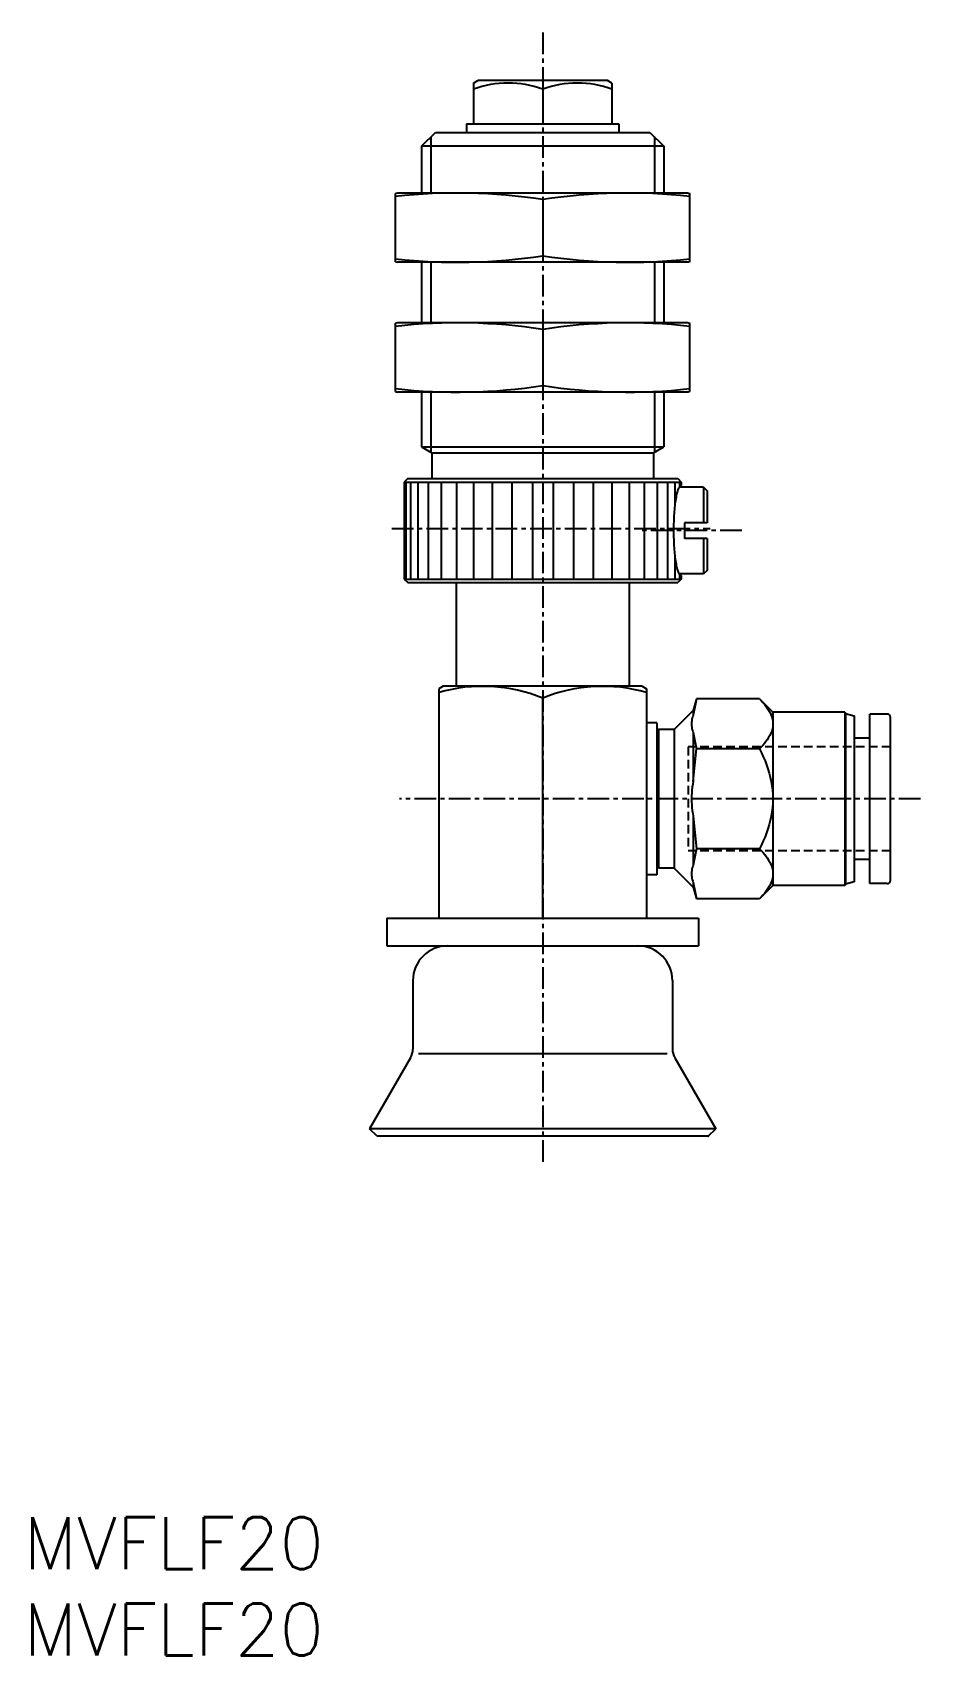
# Model space of a CAD drawing. Extents: x 0.5 to 51.8, y 0 to 93.8.
import ezdxf

# ---------------------------------------------------------------- set-up
doc = ezdxf.new("R2010")
doc.units = 0
doc.linetypes.add('CENTER', pattern=[2, 1.25, -0.25, 0.25, -0.25])
doc.linetypes.add('DASHED', pattern=[0.75, 0.5, -0.25])
doc.layers.get('0').update_dxf_attribs({"linetype": 'CONTINUOUS'})
doc.layers.add('CENTER', color=1, linetype='CENTER')
doc.styles.get("Standard").update_dxf_attribs({"font": 'txt.shx'})

# ---------------------------------------------------------------- blocks, each defined once
blk = doc.blocks.new('*U33')
at = {"color": 7, "linetype": 'CONTINUOUS'}
blk.add_text('MVFLF20', height=3, dxfattribs=at).set_placement((0, 0))
blk = doc.blocks.new('*U34')
at = {"color": 7, "linetype": 'CONTINUOUS'}
blk.add_text('MVFLF20', height=3, dxfattribs=at).set_placement((0, 5))

msp = doc.modelspace()

# ---------------------------------------------------------------- linework, layer by layer
at = {"color": 7, "linetype": 'CONTINUOUS'}
for p, q in [((25.99998, 90.85567), (26.25, 90.99999)), ((33.75, 90.99999), (26.25, 90.99999)), ((34.00002, 90.85566), (33.75, 90.99999)), ((26, 90.85566), (26, 88.49999)), ((30, 90.49839), (30, 88.49999)), ((34, 90.85566), (34, 88.49999)), ((25.60001, 88.49999), (25.60001, 87.99999)), ((25.60001, 88.49999), (34.39999, 88.49999)), ((34.39999, 88.49999), (34.39999, 87.99999)), ((23, 87.19999), (23.80001, 88)), ((23.5415, 87.7415), (23.5415, 84.5)), ((23.80002, 87.99999), (36.20001, 87.99999)), ((36.20001, 88), (37.00001, 87.2)), ((36.4585, 87.74149), (36.4585, 84.5)), ((36.99999, 87.19999), (22.99999, 87.19999)), ((23, 87.2), (23, 84.5)), ((37, 87.2), (37, 84.5)), ((21.5, 80.52679), (21.5, 84.47321)), ((21.60001, 84.5), (21.50001, 84.4732)), ((38.39999, 84.5), (21.60001, 84.5)), ((38.39999, 84.5), (38.5, 84.47321)), ((38.5, 80.52679), (38.5, 84.47321)), ((30, 84.12086), (30, 80.87914)), ((21.49998, 80.5268), (21.60001, 80.5)), ((38.39999, 80.5), (21.60001, 80.5)), ((23, 80.5), (23, 77)), ((23.5415, 80.5), (23.5415, 77)), ((36.4585, 80.5), (36.4585, 77)), ((37, 80.5), (37, 77)), ((38.5, 80.52679), (38.39999, 80.5)), ((21.60001, 77), (21.49999, 76.9732)), ((21.5, 73.02679), (21.5, 76.97321)), ((38.39999, 77), (21.60001, 77)), ((38.4, 77), (38.49999, 76.97321)), ((38.5, 73.02679), (38.5, 76.97321)), ((30, 76.62086), (30, 73.37914)), ((21.5, 73.02679), (21.59999, 73)), ((38.39999, 73), (21.60001, 73)), ((23, 73), (23, 69.84641)), ((23.5415, 73), (23.5415, 69.53378)), ((36.4585, 73), (36.4585, 69.53378)), ((37, 73), (37, 69.84641)), ((38.50001, 73.0268), (38.39999, 73)), ((23, 69.84641), (37, 69.84641)), ((23, 69.84641), (23.59999, 69.5)), ((23.60001, 69.5), (23.60001, 68)), ((23.60001, 69.5), (36.39999, 69.5)), ((36.39999, 69.5), (36.39999, 68)), ((36.40002, 69.5), (37.00001, 69.84641)), ((22.2, 67.99999), (22, 67.8)), ((22, 67.8), (38, 67.8)), ((22, 67.8), (22, 62.2)), ((22.08936, 67.8), (22.08936, 62.2)), ((22.19998, 68), (37.79999, 68)), ((22.35541, 67.8), (22.35541, 62.2)), ((22.79224, 67.8), (22.79224, 62.2)), ((23.39008, 67.8), (23.39008, 62.2)), ((24.13559, 67.8), (24.13559, 62.2)), ((25.01208, 67.8), (25.01208, 62.2)), ((26, 67.8), (26, 62.2)), ((27.07727, 67.8), (27.07727, 62.2)), ((28.21982, 67.8), (28.21982, 62.2)), ((29.40216, 67.8), (29.40216, 62.2)), ((30.59784, 67.8), (30.59784, 62.2)), ((31.78018, 67.8), (31.78018, 62.2)), ((32.92273, 67.8), (32.92273, 62.2)), ((34, 67.8), (34, 62.2)), ((34.98792, 67.8), (34.98792, 62.2)), ((35.86441, 67.8), (35.86441, 62.2)), ((36.60989, 67.8), (36.60989, 62.2)), ((37.20773, 67.8), (37.20773, 62.2)), ((37.64456, 67.8), (37.64456, 66.49411)), ((37.8, 68), (38, 67.8)), ((37.91064, 67.8), (37.91064, 67.54437)), ((38, 67.8), (38, 67.6)), ((39.29999, 67.5), (37.88071, 67.5)), ((39.29999, 67.5), (39.29999, 65.45)), ((39.29999, 67.5), (39.5, 67.3)), ((39.5, 67.3), (39.5, 65.45)), ((38.19998, 65.45), (38.19998, 64.55)), ((39.5, 65.45), (38.19998, 65.45)), ((39.5, 64.55), (38.19998, 64.55)), ((39.29999, 64.55), (39.29999, 62.5)), ((39.5, 64.55), (39.5, 62.7)), ((37.64456, 63.50588), (37.64456, 62.2)), ((21.99999, 62.19999), (22.19999, 62)), ((22, 62.2), (38, 62.2)), ((22.19998, 62), (37.79999, 62)), ((25, 62), (25, 56)), ((35, 62), (35, 56)), ((38, 62.20001), (37.79999, 62)), ((39.29999, 62.5), (37.88071, 62.5)), ((37.91064, 62.45563), (37.91064, 62.2)), ((38, 62.4), (38, 62.2)), ((39.5, 62.70001), (39.29999, 62.5)), ((24, 55.85566), (24, 42.6)), ((24.25001, 55.99999), (24.00002, 55.85566)), ((35.75, 56), (24.25, 56)), ((35.75, 55.99999), (36.00001, 55.85565)), ((36, 55.85566), (36, 42.6)), ((30, 42.6), (30, 55.31976)), ((38.70001, 54.6), (37.60001, 53.5)), ((38.88046, 55.2735), (38.7, 54.6)), ((38.70001, 54.6), (38.70001, 54.33262)), ((42.52648, 55.2735), (38.88046, 55.2735)), ((42.52649, 55.27351), (43.3, 54.5)), ((47.46188, 54.5), (43.30001, 54.5)), ((43.30001, 54.5), (43.30001, 44.5)), ((47.46188, 54.5), (47.46188, 44.5)), ((47.46188, 54.5), (47.50001, 54.43397)), ((47.49999, 54.43397), (47.49999, 44.56603)), ((47.5, 54.43398), (48, 54.3)), ((49.9, 54.4), (48.89999, 54.4)), ((48.89999, 44.6), (48.89999, 54.4)), ((36.6, 53.9), (36, 53.9)), ((36.6, 53.9), (36.6, 45.1)), ((36.7, 53.5), (36.6, 53.4)), ((36.70001, 53.5), (36.70001, 45.5)), ((37.6, 53.5), (36.70001, 53.5)), ((37.6, 53.5), (37.6, 45.5)), ((47.99999, 54.3), (47.99999, 44.7)), ((50.1, 44.8), (50.1, 54.2)), ((38.70001, 53.32763), (38.70001, 50.50499)), ((48.89999, 53), (47.99999, 53)), ((42.52648, 52.38675), (38.88046, 52.38675)), ((38.70001, 48.49501), (38.70001, 45.67237)), ((42.52648, 46.61325), (38.88046, 46.61325)), ((48.89999, 46), (47.99999, 46)), ((36.6, 45.1), (36, 45.1)), ((36.70001, 45.50001), (36.60001, 45.6)), ((37.6, 45.5), (36.70001, 45.5)), ((37.6, 45.5), (38.7, 44.4)), ((38.70001, 44.66738), (38.70001, 44.4)), ((38.70002, 44.4), (38.88048, 43.7265)), ((43.30001, 44.5), (42.5265, 43.7265)), ((47.46188, 44.5), (43.30001, 44.5)), ((47.49999, 44.56604), (47.46187, 44.50002)), ((47.99999, 44.7), (47.49999, 44.56602)), ((49.9, 44.6), (48.89999, 44.6)), ((42.52648, 43.7265), (38.88046, 43.7265)), ((21, 42.6), (21, 40.99999)), ((21, 42.6), (39, 42.6)), ((39, 42.6), (39, 40.99999)), ((21, 40.99999), (39, 40.99999)), ((22.5, 38.999992), (22.5, 35.037308)), ((37.5, 38.999992), (37.5, 35.037308)), ((37.19495, 34.769356), (22.81378, 34.769356)), ((22.36602, 34.537301), (20, 30.439232)), ((37.63397, 34.537305), (40, 30.439232)), ((20.43922, 30), (20, 30.439232)), ((40, 30.439232), (20, 30.439232)), ((39.56078, 30), (40, 30.439232)), ((39.56078, 30), (20.43922, 30))]:
    msp.add_line(p, q, dxfattribs=at)
at = {"color": 3, "linetype": 'DASHED'}
for p, q in [((50.1, 52.5), (38.4, 52.5)), ((38.4, 52.5), (38.4, 46.5)), ((50.1, 46.5), (38.4, 46.5))]:
    msp.add_line(p, q, dxfattribs=at)
at = {"color": 7, "linetype": 'CONTINUOUS'}
for points in [[(38, 67.6, 0.04912685), (37.91527, 67.55004, 0.04912685), (37.83381, 67.40209, 0.04912685), (37.75872, 67.16182, 0.04912685), (37.69291, 66.83848, 0.04912685), (37.6389, 66.44448, 0.04912685), (37.59877, 65.99498, 0.04912685), (37.57406, 65.50723, 0.04912685), (37.56571, 65, 0.04912685), (37.57406, 64.49277, 0.04912685), (37.59877, 64.00502, 0.04912685), (37.6389, 63.55552, 0.04912685), (37.69291, 63.16152, 0.04912685), (37.75872, 62.83818, 0.04912685), (37.83381, 62.59791, 0.04912685), (37.91527, 62.44996, 0.04912685), (38, 62.4, -1)], [(42.52648, 55.2735, -0.10329812), (43.18215, 54.37415, -0.21662537), (43.1822, 53.2862, -0.10331813), (42.52648, 52.38675)], [(38.70001, 54.33262, 0.060455712), (38.61192, 54.00173, 0.069416222), (38.61189, 53.65871, 0.060489688), (38.70001, 53.32763)], [(42.52648, 52.38675, -0.076012455), (43.20395, 50.5001, -0.096029697), (43.20403, 48.50033, -0.076031642), (42.52648, 46.61325)], [(38.70001, 50.50499, 0.032375969), (38.61134, 49.83727, 0.033600982), (38.61133, 49.16286, 0.032382571), (38.70001, 48.49501)], [(42.52648, 46.61325, -0.10329817), (43.18216, 45.71389, -0.21662481), (43.1822, 44.62595, -0.10331853), (42.52648, 43.7265)], [(38.70001, 45.67237, 0.060455817), (38.61192, 45.34148, 0.069416033), (38.61189, 44.99846, 0.060489813), (38.70001, 44.66738)]]:
    msp.add_lwpolyline(points, format="xyb", dxfattribs=at)
for points in [[(38.88046, 55.2735), (38.79023, 54.80306), (38.70001, 54.33262)], [(38.70001, 53.32763), (38.79023, 52.85719), (38.88046, 52.38675)], [(38.70001, 50.50499), (38.79023, 51.44587), (38.88046, 52.38675)], [(38.70001, 48.49501), (38.79023, 47.55413), (38.88046, 46.61325)], [(38.88046, 46.61325), (38.79023, 46.14281), (38.70001, 45.67237)], [(38.70001, 44.66738), (38.79023, 44.19694), (38.88046, 43.7265)]]:
    msp.add_lwpolyline(points, dxfattribs=at)
for centre, radius, start, end in [((28, 85.07895), 5.776709, 69.743846, 110.25615), ((32, 85.07895), 5.776709, 69.743848, 110.25615), ((25.09253, 52.54961), 31.950384, 81.164572, 96.456027), ((34.90747, 52.54961), 31.950384, 83.543978, 98.835433), ((25.09253, 112.45039), 31.950384, 263.54397, 278.83543), ((34.90747, 112.45039), 31.950384, 261.16457, 276.45603), ((25.09253, 45.04961), 31.950384, 81.164572, 96.456027), ((34.90747, 45.04961), 31.950384, 83.543978, 98.835433), ((25.09253, 104.95039), 31.950384, 263.54397, 278.83543), ((34.90747, 104.95039), 31.950384, 261.16457, 276.45603), ((26.53589, 46.83941), 9.160586, 67.780687, 106.07093), ((33.46411, 46.83941), 9.160586, 73.929071, 112.21931), ((49.9, 54.2), 0.2, 0, 90), ((49.9, 44.8), 0.2, 270, 0), ((24.5, 38.999992), 2, 90, 180), ((35.5, 38.999992), 2, 0, 90), ((21.5, 35.037308), 1, 330, 0), ((38.5, 35.037308), 1, 180, 210)]:
    msp.add_arc(centre, radius, start, end, dxfattribs=at)
msp.add_point((39.56078, 30), dxfattribs=at)
at = {"layer": 'CENTER', "color": 1, "linetype": 'CENTER'}
for p, q in [((30, 93.77929), (30, 28.502467)), ((21.28043, 65.11756), (39.67477, 65.11756)), ((41.5, 65), (35.5657, 65)), ((51.83499, 49.5), (21.71746, 49.5))]:
    msp.add_line(p, q, dxfattribs=at)

# ---------------------------------------------------------------- block references
at = {"color": 7, "linetype": 'CONTINUOUS'}
for name in ['*U34', '*U33']:
    msp.add_blockref(name, (0, 0), dxfattribs=at)

doc.saveas('drawing.dxf')
